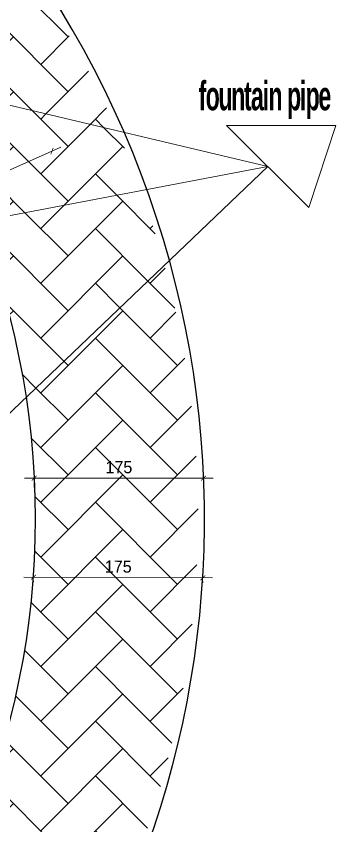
# Model space of a CAD drawing. Header units: inches. Extents: x -291016 to -124071, y 25078 to 137196.
# Drawn here: x -171754 to -171424, y 41831 to 42668 of the extents above; entities that cross this region are included whole.
import ezdxf

# ---------------------------------------------------------------- set-up
doc = ezdxf.new("R2010")
doc.units = ezdxf.units.IN
doc.header["$MEASUREMENT"] = 0
doc.layers.add('DOOR', color=112, linetype='Continuous', lineweight=20)
doc.layers.add('WALL SEC', color=7, linetype='Continuous', lineweight=50)
doc.dimstyles.new('50PEA1', dxfattribs={"dimscale": 0, "dimtxt": 12.5, "dimasz": 5, "dimexe": 5, "dimexo": 10, "dimgap": 5, "dimtad": 1, "dimdec": 0, "dimdsep": 46, "dimtxsty": 'Standard', "dimblk1": 'ARCHTICK', "dimblk2": 'ARCHTICK', "dimsah": 1, "dimcen": 2.5, "dimdle": 10, "dimclrd": 8, "dimclre": 8, "dimclrt": 7, "dimadec": 0, "dimazin": 0, "dimtfac": 1, "dimtdec": 0, "dimtix": 1, "dimtmove": 2, "dimatfit": 3, "dimldrblk": 'ARCHTICK', "dimfxl": 1, "dimtolj": 1, "dimtzin": 0, "dimlwd": 13, "dimlwe": 13, "dimarcsym": 0})
pattern_1 = [(45, (-204764.96, 2114.96), (4e-15, 56.568542), [120, -40]), (135, (-204736.674, 2143.246), (4e-15, 56.568542), [120, -40])]

# ---------------------------------------------------------------- blocks, each defined once
blk = doc.blocks.new('_ArchTick')
at = {"color": 0, "const_width": 0.15}
blk.add_lwpolyline([(-0.5, -0.5), (0.5, 0.5)], dxfattribs=at)
blk = doc.blocks.new('*D309')
at = {"layer": 'Defpoints', "color": 0, "linetype": 'Continuous', "ltscale": 0.2, "transparency": 16777216}
for p in [(-171717.19, 42528.41), (-172561.52, 42150.61)]:
    blk.add_point(p, dxfattribs=at)
at = {"layer": 'DOOR', "color": 8, "lineweight": 13, "ltscale": 0.2, "transparency": 16777216}
for p, q in [((-171708.06, 42532.49), (-172077.02, 42367.4)), ((-172570.65, 42146.52), (-172127.98, 42344.6))]:
    blk.add_line(p, q, dxfattribs=at)
at = {"layer": 'DOOR', "color": 8, "linetype": 'Continuous', "lineweight": 13, "ltscale": 0.2, "transparency": 16777216, "xscale": 5, "yscale": 5, "zscale": 5, "rotation": 24.10662054860857}
blk.add_blockref('_ArchTick', (-171717.19, 42528.41), dxfattribs=at)
at = {"layer": 'DOOR', "color": 7, "linetype": 'Continuous', "ltscale": 0.2, "transparency": 16777216, "insert": (-172102.5, 42356), "char_height": 12.5, "attachment_point": 5, "rotation": 24.10662}
blk.add_mtext('\\A1;R925', dxfattribs=at)
blk = doc.blocks.new('*D709')
at = {"color": 8, "lineweight": 13, "transparency": 16777216}
for p, q in [((-171745.61, 42190.38), (-171550.43, 42190.52)), ((-171735.6, 42180.89), (-171735.61, 42185.39)), ((-171560.42, 42181.02), (-171560.42, 42185.52))]:
    blk.add_line(p, q, dxfattribs=at)
at = {"layer": 'Defpoints', "color": 0, "transparency": 16777216}
for p in [(-171735.61, 42190.89), (-171560.43, 42191.02), (-171560.43, 42190.52)]:
    blk.add_point(p, dxfattribs=at)
at = {"color": 8, "lineweight": 13, "transparency": 16777216, "xscale": 5, "yscale": 5, "zscale": 5}
for p, rotation in [((-171735.61, 42190.39), 180.0432734649146), ((-171560.43, 42190.52), 0.04327346491457859)]:
    blk.add_blockref('_ArchTick', p, dxfattribs=dict(at, rotation=rotation))
at = {"color": 7, "transparency": 16777216, "insert": (-171648.03, 42201.7), "char_height": 12.5, "attachment_point": 5, "rotation": 0.04327}
blk.add_mtext('\\A1;175', dxfattribs=at)
blk = doc.blocks.new('*D714')
at = {"color": 8, "lineweight": 13, "transparency": 16777216}
for p, q in [((-171746.35, 42088.11), (-171551.07, 42087.42)), ((-171736.36, 42084.12), (-171736.37, 42083.07)), ((-171561.08, 42083.5), (-171561.09, 42082.45))]:
    blk.add_line(p, q, dxfattribs=at)
at = {"layer": 'Defpoints', "color": 0, "transparency": 16777216}
for p in [(-171736.33, 42094.12), (-171561.05, 42093.5), (-171561.07, 42087.45)]:
    blk.add_point(p, dxfattribs=at)
at = {"color": 8, "lineweight": 13, "transparency": 16777216, "xscale": 5, "yscale": 5, "zscale": 5}
for p, rotation in [((-171736.35, 42088.07), 179.7979550258291), ((-171561.07, 42087.45), 359.7979550258291)]:
    blk.add_blockref('_ArchTick', p, dxfattribs=dict(at, rotation=rotation))
at = {"color": 7, "transparency": 16777216, "insert": (-171648.67, 42099.01), "char_height": 12.5, "attachment_point": 5, "rotation": 359.79796}
blk.add_mtext('\\A1;175', dxfattribs=at)

msp = doc.modelspace()

# ---------------------------------------------------------------- hatches: boundary and pattern name
h = msp.add_hatch()
h.set_pattern_fill('AR-HBONE', color=3, scale=10, style=0)
h.set_pattern_definition(pattern_1)
h.paths.add_polyline_path([(-171980.9645, 42959.5733), (-172080.1243, 42821.0442, -0.09281887), (-171869.4274, 42601.3227), (-171649.9114, 42549.4035, 0.13412671)])
h = msp.add_hatch()
h.set_pattern_fill('AR-HBONE', color=3, scale=10, style=0)
h.set_pattern_definition(pattern_1)
h.paths.add_polyline_path([(-171649.9114, 42549.4035), (-171869.4274, 42601.3227, -0.04983119), (-171793.5334, 42455.4537), (-171625.2601, 42487.5219, 0.01665497)])
h = msp.add_hatch()
h.set_pattern_fill('AR-HBONE', color=3, scale=10, style=0)
h.set_pattern_definition(pattern_1)
h.paths.add_polyline_path([(-171625.2601, 42487.5219), (-171793.5334, 42455.4537, -0.05708301), (-171744.0338, 42273.8642), (-171600.9624, 42410.4433, 0.02020977)])
h = msp.add_hatch()
h.set_pattern_fill('AR-HBONE', color=3, scale=10, style=0)
h.set_pattern_definition(pattern_1)
h.paths.add_polyline_path([(-171600.9624, 42410.4433), (-171744.0338, 42273.8642, -0.03803891), (-171734.4885, 42148.5778, -0.05156745), (-171751.9884, 41979.3495), (-171587.0189, 41944.8618, 0.11805359)])
h = msp.add_hatch()
h.set_pattern_fill('AR-HBONE', color=3, scale=10, style=0)
h.set_pattern_definition(pattern_1)
h.paths.add_polyline_path([(-171587.0189, 41944.8618), (-171751.9884, 41979.3495, -0.11729513), (-171914.8784, 41632.9995), (-171858.4578, 41441.8668, 0.14591179)])
h.paths.add_polyline_path([(-171697.2649, 41914.9289), (-171665.1538, 41905.9852), (-171670.1846, 41887.9227), (-171702.2957, 41896.8664)], flags=24)

# ---------------------------------------------------------------- linework, layer by layer
msp.add_circle((-172561.5207, 42148.6158), 826.9905)
msp.add_arc((-172561.5207, 42148.6158), 1001.9905, 296.8188995, 272.8076182)
at = {"layer": 'DOOR', "color": 2, "linetype": 'Continuous', "ltscale": 0.2}
for p, q in [((-171976.9998, 42626.7935), (-171494.0619, 42512.5706)), ((-171423.5619, 42554.8206), (-171536.5619, 42554.8206)), ((-171536.5619, 42554.8206), (-171451.5619, 42470.3206)), ((-171451.5619, 42470.3206), (-171423.5619, 42554.8206)), ((-171494.0619, 42512.5706), (-171873.4507, 42440.2696)), ((-171804.2063, 42216.5), (-171494.0619, 42512.5706))]:
    msp.add_line(p, q, dxfattribs=at)

# ---------------------------------------------------------------- texts
at = {"layer": 'WALL SEC', "linetype": 'Continuous', "ltscale": 0.2, "insert": (-171565.4998, 42600.5865), "char_height": 30, "width": 257.58934, "attachment_point": 1}
msp.add_mtext('{\\fTechnicBold|b0|i0|c2|p2;\\W0.7;\\T0.9;fountain pipe}', dxfattribs=at)

# ---------------------------------------------------------------- dimensions: what is measured, and where the dimension line sits
at = {"color": 3}
for p1, p2, distance, picture, middle in [((-171735.6114, 42190.8919), (-171560.428, 42191.0242), -0.5068, '*D709', (-171648.0278, 42201.7013)), ((-171736.3276, 42094.1207), (-171561.047, 42093.5026), -6.05, '*D714', (-171648.6689, 42099.0116))]:
    dim = msp.add_aligned_dim(p1=p1, p2=p2, distance=distance, dimstyle='50PEA1', override={"dimscale": 1}, dxfattribs=at)
    dim.commit()
    dim.dimension.update_dxf_attribs({"geometry": picture, "text_midpoint": middle})
at = {"layer": 'DOOR', "color": 2, "linetype": 'Continuous', "ltscale": 0.2}
dim = msp.add_radius_dim(center=(-172561.5207, 42150.6064), mpoint=(-171717.1927, 42528.4096), dimstyle='50PEA1', override={"dimscale": 1}, dxfattribs=at)
dim.commit()
dim.dimension.update_dxf_attribs({"geometry": '*D309', "text_midpoint": (-172102.4998, 42356), "dimtype": 132})

doc.saveas('drawing.dxf')
